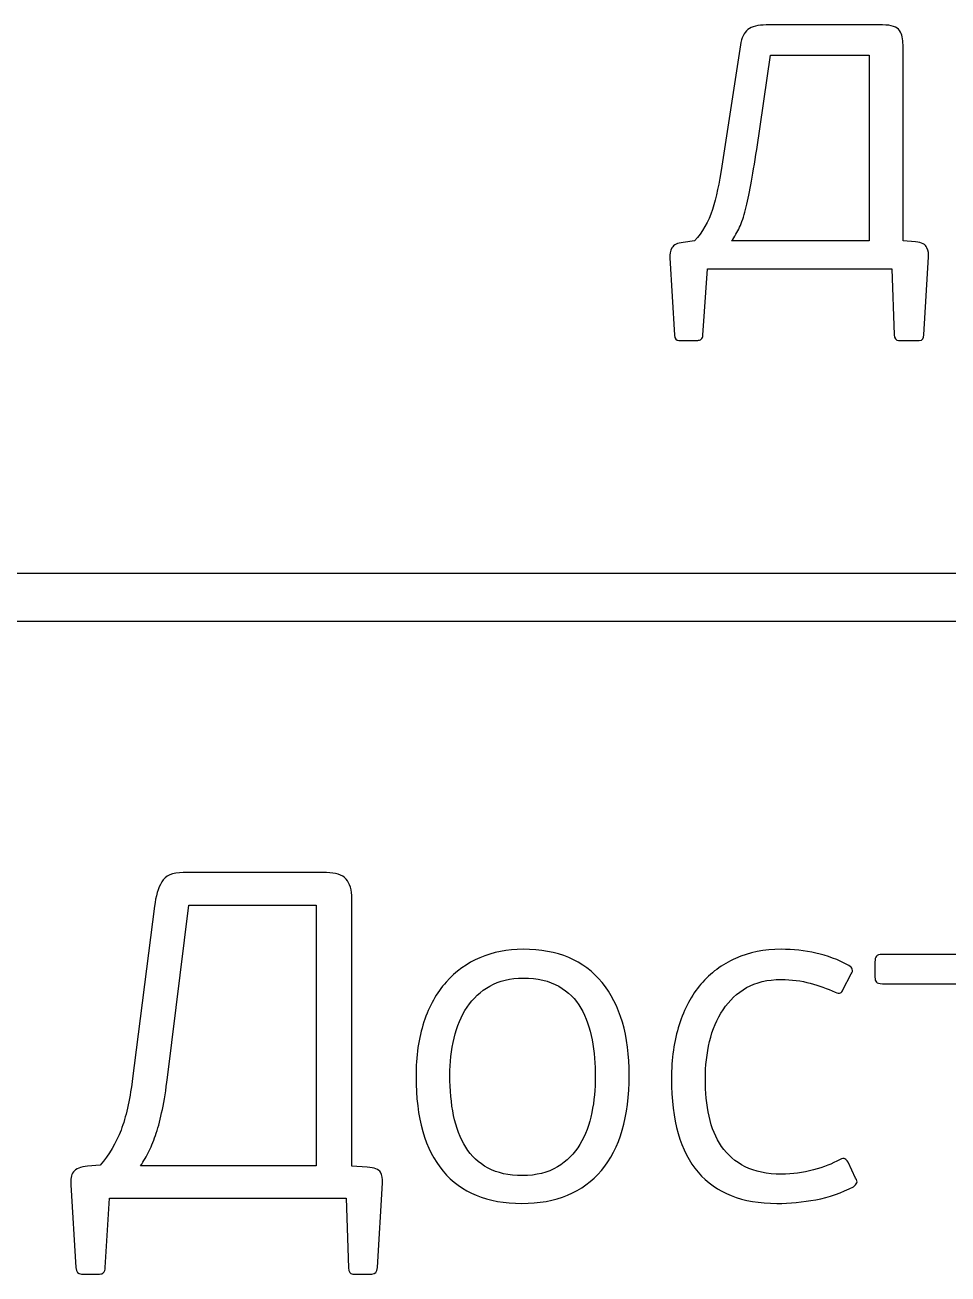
# Model space of a CAD drawing. Header units: centimetres. Extents: x -21.3 to 21.2, y -15.2 to 14.8.
# Drawn here: x -16.69 to -16.236, y -4.287 to -3.672 of the extents above; entities that cross this region are included whole.
import ezdxf

# ---------------------------------------------------------------- set-up
doc = ezdxf.new("R2010")
doc.units = ezdxf.units.CM
doc.header["$MEASUREMENT"] = 0
doc.layers.add('layer 1', color=7, linetype='Continuous')

msp = doc.modelspace()

# ---------------------------------------------------------------- linework, layer by layer
at = {"layer": 'layer 1', "color": 29}
for points, knots in [([(-16.36063, -3.77787), (-16.35666, -3.7736), (-16.35373, -3.76845), (-16.35182, -3.76243), (-16.35182, -3.76243), (-16.34991, -3.7564), (-16.34835, -3.74928), (-16.34713, -3.74104), (-16.34713, -3.74104), (-16.34713, -3.74104), (-16.33798, -3.68135), (-16.33798, -3.68135), (-16.33798, -3.68135), (-16.33752, -3.67784), (-16.3363, -3.67533), (-16.33432, -3.6738), (-16.33432, -3.6738), (-16.33234, -3.67227), (-16.32937, -3.67151), (-16.3254, -3.67151), (-16.3254, -3.67151), (-16.3254, -3.67151), (-16.26799, -3.67151), (-16.26799, -3.67151), (-16.26799, -3.67151), (-16.26357, -3.67151), (-16.26079, -3.67243), (-16.25965, -3.67426), (-16.25965, -3.67426), (-16.2585, -3.67609), (-16.25793, -3.67845), (-16.25793, -3.68135), (-16.25793, -3.68135), (-16.25793, -3.68135), (-16.25793, -3.77787), (-16.25793, -3.77787), (-16.25793, -3.77787), (-16.25793, -3.77787), (-16.25175, -3.77833), (-16.25175, -3.77833), (-16.25175, -3.77833), (-16.24871, -3.77863), (-16.24684, -3.77958), (-16.24615, -3.78119), (-16.24615, -3.78119), (-16.24547, -3.78278), (-16.2452, -3.78427), (-16.24535, -3.78564), (-16.24535, -3.78564), (-16.24535, -3.78564), (-16.24764, -3.82407), (-16.24764, -3.82407), (-16.24764, -3.82407), (-16.24764, -3.8259), (-16.2484, -3.82681), (-16.24992, -3.82681), (-16.24992, -3.82681), (-16.24992, -3.82681), (-16.26022, -3.82681), (-16.26022, -3.82681), (-16.26022, -3.82681), (-16.26144, -3.82681), (-16.26212, -3.8259), (-16.26228, -3.82407), (-16.26228, -3.82407), (-16.26228, -3.82407), (-16.26342, -3.79159), (-16.26342, -3.79159), (-16.26342, -3.79159), (-16.26342, -3.79159), (-16.35422, -3.79159), (-16.35422, -3.79159), (-16.35422, -3.79159), (-16.35422, -3.79159), (-16.35651, -3.8243), (-16.35651, -3.8243), (-16.35651, -3.8243), (-16.35651, -3.82521), (-16.35678, -3.82586), (-16.35731, -3.82624), (-16.35731, -3.82624), (-16.35784, -3.82663), (-16.35841, -3.82681), (-16.35903, -3.82681), (-16.35903, -3.82681), (-16.35903, -3.82681), (-16.3684, -3.82681), (-16.3684, -3.82681), (-16.3684, -3.82681), (-16.36962, -3.82681), (-16.37031, -3.82598), (-16.37046, -3.8243), (-16.37046, -3.8243), (-16.37046, -3.8243), (-16.37275, -3.7861), (-16.37275, -3.7861), (-16.37275, -3.7861), (-16.3729, -3.78442), (-16.37256, -3.78283), (-16.37172, -3.7813), (-16.37172, -3.7813), (-16.37088, -3.77977), (-16.36901, -3.77886), (-16.36612, -3.77856), (-16.36612, -3.77856), (-16.36612, -3.77856), (-16.36063, -3.77787), (-16.36063, -3.77787)], [0, 0, 0, 0, 0.035714, 0.035714, 0.035714, 0.035714, 0.071429, 0.071429, 0.071429, 0.071429, 0.107143, 0.107143, 0.107143, 0.107143, 0.142857, 0.142857, 0.142857, 0.142857, 0.178571, 0.178571, 0.178571, 0.178571, 0.214286, 0.214286, 0.214286, 0.214286, 0.25, 0.25, 0.25, 0.25, 0.285714, 0.285714, 0.285714, 0.285714, 0.321429, 0.321429, 0.321429, 0.321429, 0.357143, 0.357143, 0.357143, 0.357143, 0.392857, 0.392857, 0.392857, 0.392857, 0.428571, 0.428571, 0.428571, 0.428571, 0.464286, 0.464286, 0.464286, 0.464286, 0.5, 0.5, 0.5, 0.5, 0.535714, 0.535714, 0.535714, 0.535714, 0.571429, 0.571429, 0.571429, 0.571429, 0.607143, 0.607143, 0.607143, 0.607143, 0.642857, 0.642857, 0.642857, 0.642857, 0.678571, 0.678571, 0.678571, 0.678571, 0.714286, 0.714286, 0.714286, 0.714286, 0.75, 0.75, 0.75, 0.75, 0.785714, 0.785714, 0.785714, 0.785714, 0.821429, 0.821429, 0.821429, 0.821429, 0.857143, 0.857143, 0.857143, 0.857143, 0.892857, 0.892857, 0.892857, 0.892857, 0.928571, 0.928571, 0.928571, 0.928571, 1, 1, 1, 1]), ([(-16.27463, -3.68638), (-16.27463, -3.68638), (-16.32312, -3.68638), (-16.32312, -3.68638), (-16.32312, -3.68638), (-16.32312, -3.68638), (-16.32998, -3.73281), (-16.32998, -3.73281), (-16.32998, -3.73281), (-16.33105, -3.73967), (-16.332, -3.74547), (-16.33284, -3.75019), (-16.33284, -3.75019), (-16.33368, -3.75492), (-16.33455, -3.759), (-16.33547, -3.76243), (-16.33547, -3.76243), (-16.33638, -3.76586), (-16.33737, -3.76876), (-16.33844, -3.77112), (-16.33844, -3.77112), (-16.33951, -3.77348), (-16.34081, -3.77573), (-16.34233, -3.77787), (-16.34233, -3.77787), (-16.34233, -3.77787), (-16.27463, -3.77787), (-16.27463, -3.77787), (-16.27463, -3.77787), (-16.27463, -3.77787), (-16.27463, -3.68638), (-16.27463, -3.68638)], [0, 0, 0, 0, 0.111111, 0.111111, 0.111111, 0.111111, 0.222222, 0.222222, 0.222222, 0.222222, 0.333333, 0.333333, 0.333333, 0.333333, 0.444444, 0.444444, 0.444444, 0.444444, 0.555556, 0.555556, 0.555556, 0.555556, 0.666667, 0.666667, 0.666667, 0.666667, 0.777778, 0.777778, 0.777778, 0.777778, 1, 1, 1, 1]), ([(-17.7515, -3.96525), (-17.7515, -3.96525), (-10.82877, -3.96525), (-10.82877, -3.96525), (-10.82877, -3.96525), (-10.82877, -3.96525), (-10.82877, -3.94149), (-10.82877, -3.94149), (-10.82877, -3.94149), (-10.82877, -3.94149), (-17.7515, -3.94149), (-17.7515, -3.94149), (-17.7515, -3.94149), (-17.7515, -3.94149), (-17.7515, -3.96525), (-17.7515, -3.96525)], [0, 0, 0, 0, 0.2, 0.2, 0.2, 0.2, 0.4, 0.4, 0.4, 0.4, 0.6, 0.6, 0.6, 0.6, 1, 1, 1, 1]), ([(-16.6487, -4.24923), (-16.6487, -4.24923), (-16.65076, -4.2833), (-16.65076, -4.2833), (-16.65076, -4.2833), (-16.65076, -4.28453), (-16.65103, -4.28536), (-16.65156, -4.28582), (-16.65156, -4.28582), (-16.6521, -4.28628), (-16.65274, -4.28651), (-16.65351, -4.28651), (-16.65351, -4.28651), (-16.65351, -4.28651), (-16.66242, -4.28651), (-16.66242, -4.28651), (-16.66242, -4.28651), (-16.6641, -4.28651), (-16.66502, -4.28544), (-16.66517, -4.2833), (-16.66517, -4.2833), (-16.66517, -4.2833), (-16.66768, -4.24259), (-16.66768, -4.24259), (-16.66768, -4.24259), (-16.66799, -4.23985), (-16.66757, -4.23771), (-16.66643, -4.23619), (-16.66643, -4.23619), (-16.66528, -4.23467), (-16.66296, -4.23375), (-16.65945, -4.23344), (-16.65945, -4.23344), (-16.65945, -4.23344), (-16.65328, -4.23299), (-16.65328, -4.23299), (-16.65328, -4.23299), (-16.64885, -4.2278), (-16.64543, -4.22201), (-16.64298, -4.2156), (-16.64298, -4.2156), (-16.64055, -4.2092), (-16.63872, -4.20119), (-16.63749, -4.19159), (-16.63749, -4.19159), (-16.63749, -4.19159), (-16.62651, -4.10536), (-16.62651, -4.10536), (-16.62651, -4.10536), (-16.6259, -4.10048), (-16.62472, -4.09651), (-16.62297, -4.09346), (-16.62297, -4.09346), (-16.62122, -4.09042), (-16.61767, -4.08889), (-16.61234, -4.08889), (-16.61234, -4.08889), (-16.61234, -4.08889), (-16.54189, -4.08889), (-16.54189, -4.08889), (-16.54189, -4.08889), (-16.53731, -4.08889), (-16.53407, -4.08996), (-16.53217, -4.09209), (-16.53217, -4.09209), (-16.53026, -4.09423), (-16.52931, -4.09743), (-16.52931, -4.1017), (-16.52931, -4.1017), (-16.52931, -4.1017), (-16.52931, -4.23344), (-16.52931, -4.23344), (-16.52931, -4.23344), (-16.52931, -4.23344), (-16.52176, -4.2339), (-16.52176, -4.2339), (-16.52176, -4.2339), (-16.51825, -4.23421), (-16.51608, -4.23505), (-16.51524, -4.23642), (-16.51524, -4.23642), (-16.5144, -4.23779), (-16.51406, -4.23954), (-16.51421, -4.24168), (-16.51421, -4.24168), (-16.51421, -4.24168), (-16.51673, -4.2833), (-16.51673, -4.2833), (-16.51673, -4.2833), (-16.51688, -4.28544), (-16.51779, -4.28651), (-16.51947, -4.28651), (-16.51947, -4.28651), (-16.51947, -4.28651), (-16.52885, -4.28651), (-16.52885, -4.28651), (-16.52885, -4.28651), (-16.53022, -4.28651), (-16.53091, -4.28552), (-16.53091, -4.28353), (-16.53091, -4.28353), (-16.53091, -4.28353), (-16.53205, -4.24923), (-16.53205, -4.24923), (-16.53205, -4.24923), (-16.53205, -4.24923), (-16.6487, -4.24923), (-16.6487, -4.24923)], [0, 0, 0, 0, 0.035714, 0.035714, 0.035714, 0.035714, 0.071429, 0.071429, 0.071429, 0.071429, 0.107143, 0.107143, 0.107143, 0.107143, 0.142857, 0.142857, 0.142857, 0.142857, 0.178571, 0.178571, 0.178571, 0.178571, 0.214286, 0.214286, 0.214286, 0.214286, 0.25, 0.25, 0.25, 0.25, 0.285714, 0.285714, 0.285714, 0.285714, 0.321429, 0.321429, 0.321429, 0.321429, 0.357143, 0.357143, 0.357143, 0.357143, 0.392857, 0.392857, 0.392857, 0.392857, 0.428571, 0.428571, 0.428571, 0.428571, 0.464286, 0.464286, 0.464286, 0.464286, 0.5, 0.5, 0.5, 0.5, 0.535714, 0.535714, 0.535714, 0.535714, 0.571429, 0.571429, 0.571429, 0.571429, 0.607143, 0.607143, 0.607143, 0.607143, 0.642857, 0.642857, 0.642857, 0.642857, 0.678571, 0.678571, 0.678571, 0.678571, 0.714286, 0.714286, 0.714286, 0.714286, 0.75, 0.75, 0.75, 0.75, 0.785714, 0.785714, 0.785714, 0.785714, 0.821429, 0.821429, 0.821429, 0.821429, 0.857143, 0.857143, 0.857143, 0.857143, 0.892857, 0.892857, 0.892857, 0.892857, 0.928571, 0.928571, 0.928571, 0.928571, 1, 1, 1, 1]), ([(-16.62011, -4.18976), (-16.62087, -4.19586), (-16.62171, -4.20112), (-16.62263, -4.20554), (-16.62263, -4.20554), (-16.62354, -4.20996), (-16.62454, -4.21381), (-16.6256, -4.21709), (-16.6256, -4.21709), (-16.62667, -4.22037), (-16.62785, -4.2233), (-16.62915, -4.22589), (-16.62915, -4.22589), (-16.63044, -4.22849), (-16.63185, -4.23093), (-16.63338, -4.23322), (-16.63338, -4.23322), (-16.63338, -4.23322), (-16.54692, -4.23322), (-16.54692, -4.23322), (-16.54692, -4.23322), (-16.54692, -4.23322), (-16.54692, -4.1049), (-16.54692, -4.1049), (-16.54692, -4.1049), (-16.54692, -4.1049), (-16.60959, -4.1049), (-16.60959, -4.1049), (-16.60959, -4.1049), (-16.60959, -4.1049), (-16.62011, -4.18976), (-16.62011, -4.18976)], [0, 0, 0, 0, 0.111111, 0.111111, 0.111111, 0.111111, 0.222222, 0.222222, 0.222222, 0.222222, 0.333333, 0.333333, 0.333333, 0.333333, 0.444444, 0.444444, 0.444444, 0.444444, 0.555556, 0.555556, 0.555556, 0.555556, 0.666667, 0.666667, 0.666667, 0.666667, 0.777778, 0.777778, 0.777778, 0.777778, 1, 1, 1, 1]), ([(-16.39276, -4.18862), (-16.39276, -4.20905), (-16.39733, -4.22468), (-16.40644, -4.2355), (-16.40644, -4.2355), (-16.41559, -4.24633), (-16.42867, -4.25174), (-16.44571, -4.25174), (-16.44571, -4.25174), (-16.4626, -4.25174), (-16.47548, -4.24644), (-16.4844, -4.23585), (-16.4844, -4.23585), (-16.49328, -4.22525), (-16.49774, -4.20973), (-16.49774, -4.1893), (-16.49774, -4.1893), (-16.49774, -4.17923), (-16.49645, -4.17028), (-16.49386, -4.16242), (-16.49386, -4.16242), (-16.49126, -4.15457), (-16.48764, -4.14802), (-16.48291, -4.14275), (-16.48291, -4.14275), (-16.47819, -4.13749), (-16.47262, -4.13349), (-16.46626, -4.13075), (-16.46626, -4.13075), (-16.45985, -4.128), (-16.4528, -4.12663), (-16.44502, -4.12663), (-16.44502, -4.12663), (-16.42798, -4.12663), (-16.41502, -4.13208), (-16.4061, -4.14298), (-16.4061, -4.14298), (-16.39722, -4.15389), (-16.39276, -4.16909), (-16.39276, -4.18862)], [0, 0, 0, 0, 0.090909, 0.090909, 0.090909, 0.090909, 0.181818, 0.181818, 0.181818, 0.181818, 0.272727, 0.272727, 0.272727, 0.272727, 0.363636, 0.363636, 0.363636, 0.363636, 0.454545, 0.454545, 0.454545, 0.454545, 0.545455, 0.545455, 0.545455, 0.545455, 0.636364, 0.636364, 0.636364, 0.636364, 0.727273, 0.727273, 0.727273, 0.727273, 0.818182, 0.818182, 0.818182, 0.818182, 1, 1, 1, 1]), ([(-16.31773, -4.23733), (-16.3124, -4.23733), (-16.30718, -4.23664), (-16.30207, -4.23528), (-16.30207, -4.23528), (-16.29696, -4.2339), (-16.29265, -4.23222), (-16.28915, -4.23024), (-16.28915, -4.23024), (-16.28792, -4.22963), (-16.28705, -4.22948), (-16.28652, -4.22979), (-16.28652, -4.22979), (-16.28598, -4.23009), (-16.28549, -4.23063), (-16.28503, -4.23138), (-16.28503, -4.23138), (-16.28503, -4.23138), (-16.28137, -4.23939), (-16.28137, -4.23939), (-16.28137, -4.23939), (-16.28061, -4.24031), (-16.28038, -4.24107), (-16.28068, -4.24168), (-16.28068, -4.24168), (-16.28098, -4.24229), (-16.28152, -4.2429), (-16.28228, -4.24351), (-16.28228, -4.24351), (-16.28808, -4.24656), (-16.29425, -4.24869), (-16.30081, -4.24991), (-16.30081, -4.24991), (-16.30736, -4.25113), (-16.31377, -4.25174), (-16.32002, -4.25174), (-16.32002, -4.25174), (-16.3371, -4.25174), (-16.35003, -4.24663), (-16.35879, -4.23642), (-16.35879, -4.23642), (-16.36756, -4.2262), (-16.37194, -4.21088), (-16.37194, -4.19044), (-16.37194, -4.19044), (-16.37194, -4.18053), (-16.37069, -4.17165), (-16.36817, -4.1638), (-16.36817, -4.1638), (-16.36565, -4.15594), (-16.36207, -4.14927), (-16.35742, -4.14378), (-16.35742, -4.14378), (-16.35277, -4.13829), (-16.34709, -4.13406), (-16.34038, -4.13109), (-16.34038, -4.13109), (-16.33367, -4.12812), (-16.3262, -4.12663), (-16.31796, -4.12663), (-16.31796, -4.12663), (-16.31202, -4.12663), (-16.3063, -4.12724), (-16.30081, -4.12846), (-16.30081, -4.12846), (-16.29532, -4.12968), (-16.28991, -4.13174), (-16.28457, -4.13463), (-16.28457, -4.13463), (-16.28274, -4.1357), (-16.28236, -4.13708), (-16.28343, -4.13875), (-16.28343, -4.13875), (-16.28343, -4.13875), (-16.28754, -4.14653), (-16.28754, -4.14653), (-16.28754, -4.14653), (-16.28785, -4.14729), (-16.28827, -4.14783), (-16.2888, -4.14813), (-16.2888, -4.14813), (-16.28933, -4.14843), (-16.29021, -4.14828), (-16.29143, -4.14767), (-16.29143, -4.14767), (-16.29525, -4.146), (-16.29932, -4.14455), (-16.30367, -4.14332), (-16.30367, -4.14332), (-16.30802, -4.14211), (-16.31278, -4.1415), (-16.31796, -4.1415), (-16.31796, -4.1415), (-16.32467, -4.1415), (-16.33035, -4.14283), (-16.33501, -4.1455), (-16.33501, -4.1455), (-16.33966, -4.14817), (-16.3435, -4.15179), (-16.34656, -4.15636), (-16.34656, -4.15636), (-16.3496, -4.16094), (-16.35182, -4.16616), (-16.35319, -4.17203), (-16.35319, -4.17203), (-16.35456, -4.1779), (-16.35525, -4.18404), (-16.35525, -4.19044), (-16.35525, -4.19044), (-16.35525, -4.197), (-16.35464, -4.20314), (-16.35342, -4.20886), (-16.35342, -4.20886), (-16.3522, -4.21457), (-16.35014, -4.21953), (-16.34724, -4.22372), (-16.34724, -4.22372), (-16.34434, -4.22792), (-16.3405, -4.23123), (-16.33569, -4.23367), (-16.33569, -4.23367), (-16.33089, -4.23611), (-16.3249, -4.23733), (-16.31773, -4.23733)], [0, 0, 0, 0, 0.03125, 0.03125, 0.03125, 0.03125, 0.0625, 0.0625, 0.0625, 0.0625, 0.09375, 0.09375, 0.09375, 0.09375, 0.125, 0.125, 0.125, 0.125, 0.15625, 0.15625, 0.15625, 0.15625, 0.1875, 0.1875, 0.1875, 0.1875, 0.21875, 0.21875, 0.21875, 0.21875, 0.25, 0.25, 0.25, 0.25, 0.28125, 0.28125, 0.28125, 0.28125, 0.3125, 0.3125, 0.3125, 0.3125, 0.34375, 0.34375, 0.34375, 0.34375, 0.375, 0.375, 0.375, 0.375, 0.40625, 0.40625, 0.40625, 0.40625, 0.4375, 0.4375, 0.4375, 0.4375, 0.46875, 0.46875, 0.46875, 0.46875, 0.5, 0.5, 0.5, 0.5, 0.53125, 0.53125, 0.53125, 0.53125, 0.5625, 0.5625, 0.5625, 0.5625, 0.59375, 0.59375, 0.59375, 0.59375, 0.625, 0.625, 0.625, 0.625, 0.65625, 0.65625, 0.65625, 0.65625, 0.6875, 0.6875, 0.6875, 0.6875, 0.71875, 0.71875, 0.71875, 0.71875, 0.75, 0.75, 0.75, 0.75, 0.78125, 0.78125, 0.78125, 0.78125, 0.8125, 0.8125, 0.8125, 0.8125, 0.84375, 0.84375, 0.84375, 0.84375, 0.875, 0.875, 0.875, 0.875, 0.90625, 0.90625, 0.90625, 0.90625, 0.9375, 0.9375, 0.9375, 0.9375, 1, 1, 1, 1]), ([(-16.21481, -4.24557), (-16.21481, -4.24709), (-16.21508, -4.24808), (-16.21561, -4.24854), (-16.21561, -4.24854), (-16.21615, -4.249), (-16.21706, -4.24923), (-16.21828, -4.24923), (-16.21828, -4.24923), (-16.21828, -4.24923), (-16.22781, -4.24923), (-16.22781, -4.24923), (-16.22781, -4.24923), (-16.22918, -4.24923), (-16.23017, -4.249), (-16.23071, -4.24854), (-16.23071, -4.24854), (-16.23124, -4.24808), (-16.23151, -4.24709), (-16.23151, -4.24557), (-16.23151, -4.24557), (-16.23151, -4.24557), (-16.23151, -4.14355), (-16.23151, -4.14355), (-16.23151, -4.14355), (-16.23151, -4.14355), (-16.2681, -4.14355), (-16.2681, -4.14355), (-16.2681, -4.14355), (-16.26963, -4.14355), (-16.27062, -4.14329), (-16.27108, -4.14275), (-16.27108, -4.14275), (-16.27153, -4.14222), (-16.27176, -4.14142), (-16.27176, -4.14035), (-16.27176, -4.14035), (-16.27176, -4.14035), (-16.27176, -4.1328), (-16.27176, -4.1328), (-16.27176, -4.1328), (-16.27176, -4.13159), (-16.27153, -4.13067), (-16.27108, -4.13006), (-16.27108, -4.13006), (-16.27062, -4.12945), (-16.26963, -4.12915), (-16.2681, -4.12915), (-16.2681, -4.12915), (-16.2681, -4.12915), (-16.17616, -4.12915), (-16.17616, -4.12915), (-16.17616, -4.12915), (-16.17463, -4.12915), (-16.17368, -4.12945), (-16.1733, -4.13006), (-16.1733, -4.13006), (-16.17292, -4.13067), (-16.17272, -4.13159), (-16.17272, -4.1328), (-16.17272, -4.1328), (-16.17272, -4.1328), (-16.17272, -4.14035), (-16.17272, -4.14035), (-16.17272, -4.14035), (-16.17272, -4.14142), (-16.17292, -4.14222), (-16.1733, -4.14275), (-16.1733, -4.14275), (-16.17368, -4.14329), (-16.17463, -4.14355), (-16.17616, -4.14355), (-16.17616, -4.14355), (-16.17616, -4.14355), (-16.21481, -4.14355), (-16.21481, -4.14355), (-16.21481, -4.14355), (-16.21481, -4.14355), (-16.21481, -4.24557), (-16.21481, -4.24557)], [0, 0, 0, 0, 0.047619, 0.047619, 0.047619, 0.047619, 0.095238, 0.095238, 0.095238, 0.095238, 0.142857, 0.142857, 0.142857, 0.142857, 0.190476, 0.190476, 0.190476, 0.190476, 0.238095, 0.238095, 0.238095, 0.238095, 0.285714, 0.285714, 0.285714, 0.285714, 0.333333, 0.333333, 0.333333, 0.333333, 0.380952, 0.380952, 0.380952, 0.380952, 0.428571, 0.428571, 0.428571, 0.428571, 0.47619, 0.47619, 0.47619, 0.47619, 0.52381, 0.52381, 0.52381, 0.52381, 0.571429, 0.571429, 0.571429, 0.571429, 0.619048, 0.619048, 0.619048, 0.619048, 0.666667, 0.666667, 0.666667, 0.666667, 0.714286, 0.714286, 0.714286, 0.714286, 0.761905, 0.761905, 0.761905, 0.761905, 0.809524, 0.809524, 0.809524, 0.809524, 0.857143, 0.857143, 0.857143, 0.857143, 0.904762, 0.904762, 0.904762, 0.904762, 1, 1, 1, 1]), ([(-16.40946, -4.18941), (-16.40946, -4.18316), (-16.40999, -4.17706), (-16.41106, -4.1712), (-16.41106, -4.1712), (-16.41212, -4.16528), (-16.41395, -4.1601), (-16.41655, -4.1556), (-16.41655, -4.1556), (-16.41914, -4.1511), (-16.42276, -4.14748), (-16.42741, -4.14482), (-16.42741, -4.14482), (-16.43206, -4.14214), (-16.43789, -4.14081), (-16.44491, -4.14081), (-16.44491, -4.14081), (-16.45131, -4.14081), (-16.4568, -4.14211), (-16.46138, -4.1447), (-16.46138, -4.1447), (-16.46595, -4.14729), (-16.46968, -4.1508), (-16.47258, -4.15514), (-16.47258, -4.15514), (-16.47548, -4.15949), (-16.47762, -4.16456), (-16.47899, -4.17039), (-16.47899, -4.17039), (-16.48036, -4.17619), (-16.48105, -4.18232), (-16.48105, -4.18873), (-16.48105, -4.18873), (-16.48105, -4.1959), (-16.48044, -4.20249), (-16.47922, -4.20844), (-16.47922, -4.20844), (-16.478, -4.21442), (-16.47601, -4.21961), (-16.47327, -4.22403), (-16.47327, -4.22403), (-16.47052, -4.22845), (-16.46687, -4.23192), (-16.46229, -4.23436), (-16.46229, -4.23436), (-16.45772, -4.2368), (-16.45208, -4.23802), (-16.44537, -4.23802), (-16.44537, -4.23802), (-16.4385, -4.23802), (-16.43275, -4.23661), (-16.4281, -4.23379), (-16.4281, -4.23379), (-16.42345, -4.23097), (-16.41975, -4.22723), (-16.41701, -4.22266), (-16.41701, -4.22266), (-16.41426, -4.21808), (-16.41231, -4.21286), (-16.41117, -4.20706), (-16.41117, -4.20706), (-16.41003, -4.20127), (-16.40946, -4.19536), (-16.40946, -4.18941)], [0, 0, 0, 0, 0.058824, 0.058824, 0.058824, 0.058824, 0.117647, 0.117647, 0.117647, 0.117647, 0.176471, 0.176471, 0.176471, 0.176471, 0.235294, 0.235294, 0.235294, 0.235294, 0.294118, 0.294118, 0.294118, 0.294118, 0.352941, 0.352941, 0.352941, 0.352941, 0.411765, 0.411765, 0.411765, 0.411765, 0.470588, 0.470588, 0.470588, 0.470588, 0.529412, 0.529412, 0.529412, 0.529412, 0.588235, 0.588235, 0.588235, 0.588235, 0.647059, 0.647059, 0.647059, 0.647059, 0.705882, 0.705882, 0.705882, 0.705882, 0.764706, 0.764706, 0.764706, 0.764706, 0.823529, 0.823529, 0.823529, 0.823529, 0.882353, 0.882353, 0.882353, 0.882353, 1, 1, 1, 1])]:
    msp.add_open_spline(points, degree=3, knots=knots, dxfattribs=at)

doc.saveas('drawing.dxf')
